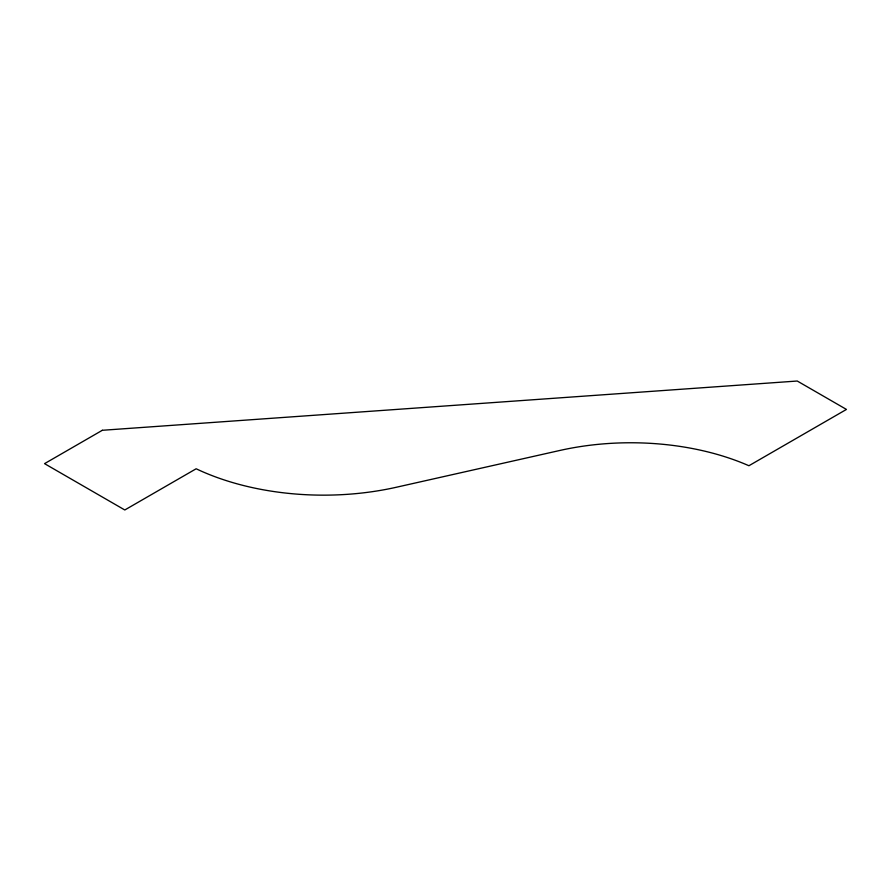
<?xml version="1.0" encoding="UTF-8"?>
<svg xmlns="http://www.w3.org/2000/svg" width="891" height="891" viewBox="0 0 891 891"><rect width="100%" height="100%" fill="white"/><g stroke="black" fill="none" stroke-linecap="round" stroke-linejoin="round"><path stroke-width="1.34" d="M102.331 430.286L44.55 463.643L124.796 509.975L196.154 468.777A200.475 115.741 0 0 0 396.439 487.232L559.927 450.445A195.307 112.756 0 0 1 748.919 465.737L846.45 409.426L797.256 381.025L102.331 430.286"/></g></svg>
